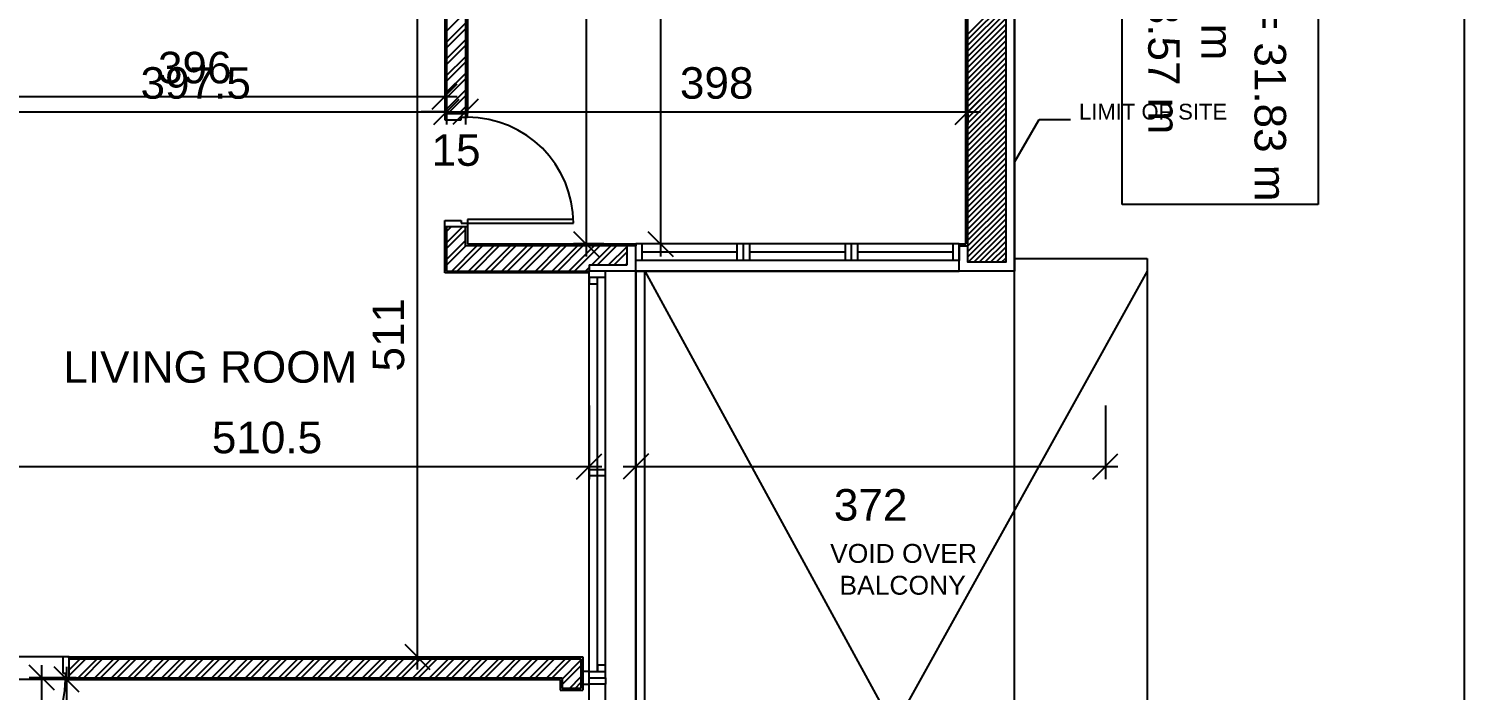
# Model space of a CAD drawing. Extents: x -1.8 to 45.6, y -22.6 to 61.5.
# Drawn here: x 34.1 to 45.47, y 7.47 to 12.72 of the extents above; entities that cross this region are included whole.
import ezdxf
from ezdxf.enums import TextEntityAlignment as Align

# ---------------------------------------------------------------- set-up
doc = ezdxf.new("R2010")
doc.units = 0
doc.header["$MEASUREMENT"] = 0
doc.layers.get('0').update_dxf_attribs({"linetype": 'CONTINUOUS'})
for name, color, linetype in [('60%', 7, 'CONTINUOUS'), ('A-ALU', 9, 'CONTINUOUS'), ('A-AREAS', 6, 'CONTINUOUS'), ('a-dim', 3, 'CONTINUOUS'), ('A-HATCH-CONC', 8, 'CONTINUOUS'), ('A-HATCH-WALL', 8, 'CONTINUOUS'), ('A-NOMENCLATURE', 3, 'CONTINUOUS'), ('A-PLASTER', 8, 'CONTINUOUS'), ('A-PORTE', 1, 'CONTINUOUS'), ('A-PROJECTION', 9, 'CONTINUOUS'), ('a-revetement', 1, 'CONTINUOUS'), ('a-text-red', 10, 'CONTINUOUS'), ('A-TILES', 137, 'CONTINUOUS'), ('A-WALL', 4, 'CONTINUOUS'), ('AXIS_50$0$A-ANNO-TX-50', 3, 'CONTINUOUS'), ('S-2ND-3RD-4-5-6TH$0$A-STR 2-3-4-5-6', 2, 'CONTINUOUS'), ('S-2ND-3RD-4-5-6TH$0$N-PLOT', 5, 'CONTINUOUS')]:
    doc.layers.add(name, color=color, linetype=linetype)
doc.styles.add('A100-STEXT', font='arial.ttf', dxfattribs={"height": 0.25})
doc.styles.add('AXIS_50$0$A50-STEXT', font='arial.ttf', dxfattribs={"height": 0.125})
doc.styles.add('STYLE1', font='arial.ttf')

# ---------------------------------------------------------------- blocks, each defined once
blk = doc.blocks.new('_OBLIQUE')
at = {"color": 0, "linetype": 'ByBlock'}
blk.add_line((-0.5, -0.5), (0.5, 0.5), dxfattribs=at)

msp = doc.modelspace()

# ---------------------------------------------------------------- linework, layer by layer
at = {"layer": '60%', "color": 15}
msp.add_line((45.47116, 35.43031), (45.47116, 3.4), dxfattribs=at)
msp.add_line((45.47116, 35.43031), (45.47116, 3.4), dxfattribs=at)
at = {"layer": '60%'}
for p, q in [((42.76189, 11.32683), (42.76189, 16.78982)), ((44.31479, 16.78982), (44.31479, 11.32683)), ((44.31479, 11.32683), (42.76189, 11.32683))]:
    msp.add_line(p, q, dxfattribs=at)
at = {"layer": 'A-ALU'}
for p, q in [((41.46837, 11.015), (38.90837, 11.015)), ((38.90837, 10.885), (38.90837, 11.015)), ((41.46837, 11.015), (38.90837, 11.015)), ((38.90837, 10.885), (38.90837, 11.015)), ((38.95837, 10.885), (38.95837, 11.015)), ((38.95837, 10.885), (38.95837, 11.015)), ((39.7117, 10.95), (38.95837, 10.95)), ((39.7117, 10.95), (38.95837, 10.95)), ((39.7117, 10.885), (39.7117, 11.015)), ((39.7117, 10.885), (39.7117, 11.015)), ((39.7617, 10.885), (39.7617, 11.015)), ((39.7617, 10.885), (39.7617, 11.015)), ((39.8117, 10.885), (39.8117, 11.015)), ((39.8117, 10.885), (39.8117, 11.015)), ((40.56504, 10.95), (39.8117, 10.95)), ((40.56504, 10.95), (39.8117, 10.95)), ((40.56504, 11.015), (40.56504, 10.885)), ((40.56504, 11.015), (40.56504, 10.885)), ((40.61504, 11.015), (40.61504, 10.885)), ((40.61504, 11.015), (40.61504, 10.885)), ((40.66504, 11.015), (40.66504, 10.885)), ((40.66504, 11.015), (40.66504, 10.885)), ((41.41837, 10.95), (40.66504, 10.95)), ((41.41837, 10.95), (40.66504, 10.95)), ((41.41837, 11.015), (41.41837, 10.885)), ((41.41837, 11.015), (41.41837, 10.885)), ((41.46837, 11.015), (41.46837, 10.885)), ((41.46837, 11.015), (41.46837, 10.885)), ((41.46837, 10.885), (38.90837, 10.885)), ((41.46837, 10.885), (38.90837, 10.885)), ((38.53837, 7.57499), (38.53837, 10.8)), ((38.66837, 10.8), (38.53837, 10.8)), ((38.53837, 7.57499), (38.53837, 10.8)), ((38.66837, 10.8), (38.53837, 10.8)), ((38.66837, 10.74999), (38.53837, 10.74999)), ((38.66837, 10.74999), (38.53837, 10.74999)), ((38.60337, 7.62499), (38.60337, 10.74999)), ((38.60337, 7.62499), (38.60337, 10.74999)), ((38.66837, 7.57499), (38.66837, 10.8)), ((38.66837, 7.57499), (38.66837, 10.8)), ((38.90837, 4.3), (38.90837, 10.8)), ((38.90837, 10.8), (41.46837, 10.8)), ((38.90837, 4.3), (38.90837, 10.8)), ((38.90837, 10.8), (41.46837, 10.8)), ((38.66837, 9.225), (38.53837, 9.225)), ((38.66837, 9.225), (38.53837, 9.225)), ((38.66837, 9.175), (38.53837, 9.175)), ((38.66837, 9.175), (38.53837, 9.175)), ((38.53837, 7.62499), (38.48837, 7.62499)), ((38.48837, 7.62499), (38.48837, 7.52499)), ((38.53837, 7.62499), (38.48837, 7.62499)), ((38.48837, 7.62499), (38.48837, 7.52499)), ((38.53837, 7.52499), (38.53837, 7.62499)), ((38.53837, 7.62499), (38.66837, 7.62499)), ((38.53837, 7.52499), (38.53837, 7.62499)), ((38.53837, 7.62499), (38.66837, 7.62499)), ((38.48837, 7.52499), (38.53837, 7.52499)), ((38.48837, 7.52499), (38.53837, 7.52499)), ((38.53837, 4.3), (38.53837, 7.52499)), ((38.53837, 4.3), (38.53837, 7.52499)), ((38.66837, 4.3), (38.66837, 7.52499)), ((38.66837, 4.3), (38.66837, 7.52499))]:
    msp.add_line(p, q, dxfattribs=at)
for points in [[(38.60337, 10.74999), (38.53837, 10.74999), (38.53837, 10.69999), (38.60337, 10.69999)], [(38.60337, 10.74999), (38.53837, 10.74999), (38.53837, 10.69999), (38.60337, 10.69999)], [(38.66837, 7.67499), (38.60337, 7.67499), (38.60337, 7.62498), (38.66837, 7.62498)], [(38.66837, 7.67499), (38.60337, 7.67499), (38.60337, 7.62498), (38.66837, 7.62498)], [(38.53837, 7.57499), (38.66837, 7.57499), (38.66837, 7.52499), (38.53837, 7.52499)], [(38.53837, 7.57499), (38.66837, 7.57499), (38.66837, 7.52499), (38.53837, 7.52499)]]:
    msp.add_lwpolyline(points, close=True, dxfattribs=at)
at = {"layer": 'A-AREAS'}
for p, q in [((41.90837, 18.67), (41.90837, 10.8)), ((41.90837, 10.8), (38.90837, 10.8)), ((38.90837, 10.8), (38.90837, 3.79966))]:
    msp.add_line(p, q, dxfattribs=at)
at = {"layer": 'a-dim', "color": 15}
for p, q in [((38.51476, 16.36), (38.51476, 10.915)), ((39.10325, 16.36), (39.10325, 10.915)), ((37.17672, 12.95), (37.17672, 7.64)), ((37.39337, 12.535), (37.39337, 12.08463)), ((37.40837, 12.55), (37.40837, 11.96254)), ((37.40837, 12.55), (37.40837, 11.96254)), ((33.33337, 12.18463), (37.49337, 12.18463)), ((33.33337, 12.06254), (37.50837, 12.06254)), ((37.40837, 12.06254), (37.20837, 12.06254)), ((37.40837, 12.06254), (37.55837, 12.06254)), ((37.45837, 12.06254), (41.63837, 12.06254)), ((37.55837, 12.1), (37.55837, 11.96254)), ((37.55837, 12.1), (37.55837, 11.96254)), ((37.55837, 12.06254), (37.75837, 12.06254)), ((41.53837, 12.05), (41.53837, 11.96254)), ((38.65337, 11.015), (38.41476, 11.015)), ((39.13087, 11.015), (39.00325, 11.015)), ((38.90837, 10.5), (38.90837, 9.15087)), ((38.53837, 9.73521), (38.53837, 9.15087)), ((42.62762, 9.73521), (42.62762, 9.15087)), ((33.33337, 9.25087), (38.63837, 9.25087)), ((38.80837, 9.25087), (42.72762, 9.25087)), ((36.97587, 7.74), (37.27672, 7.74)), ((34.20256, 4.215), (34.20256, 7.675)), ((34.39878, 4.215), (34.39878, 7.66)), ((34.47337, 7.575), (34.10256, 7.575)), ((34.47337, 7.56), (34.29878, 7.56))]:
    msp.add_line(p, q, dxfattribs=at)
at = {"layer": 'A-HATCH-CONC'}
for p, q in [((41.53837, 12.67957), (41.83837, 12.97957)), ((41.53837, 12.67957), (41.83837, 12.97957)), ((41.53837, 12.63538), (41.83837, 12.93538)), ((41.53837, 12.63538), (41.83837, 12.93538)), ((41.53837, 12.59118), (41.83837, 12.89118)), ((41.53837, 12.59118), (41.83837, 12.89118)), ((41.53837, 12.54699), (41.83837, 12.84699)), ((41.53837, 12.54699), (41.83837, 12.84699)), ((41.53837, 12.5028), (41.83837, 12.8028)), ((41.53837, 12.5028), (41.83837, 12.8028)), ((41.53837, 12.4586), (41.83837, 12.7586)), ((41.53837, 12.4586), (41.83837, 12.7586)), ((41.53837, 12.41441), (41.83837, 12.71441)), ((41.53837, 12.41441), (41.83837, 12.71441)), ((41.53837, 12.37021), (41.83837, 12.67021)), ((41.53837, 12.37021), (41.83837, 12.67021)), ((41.53837, 12.32602), (41.83837, 12.62602)), ((41.53837, 12.32602), (41.83837, 12.62602)), ((41.53837, 12.28183), (41.83837, 12.58183)), ((41.53837, 12.28183), (41.83837, 12.58183)), ((41.53837, 12.23763), (41.83837, 12.53763)), ((41.53837, 12.23763), (41.83837, 12.53763)), ((41.53837, 12.19344), (41.83837, 12.49344)), ((41.53837, 12.19344), (41.83837, 12.49344)), ((41.53837, 12.14924), (41.83837, 12.44924)), ((41.53837, 12.14924), (41.83837, 12.44924)), ((41.53837, 12.10505), (41.83837, 12.40505)), ((41.53837, 12.10505), (41.83837, 12.40505)), ((41.53837, 12.06085), (41.83837, 12.36085)), ((41.53837, 12.06085), (41.83837, 12.36085)), ((41.53837, 12.01666), (41.83837, 12.31666)), ((41.53837, 12.01666), (41.83837, 12.31666)), ((41.53837, 11.97247), (41.83837, 12.27247)), ((41.53837, 11.97247), (41.83837, 12.27247)), ((41.53837, 11.92827), (41.83837, 12.22827)), ((41.53837, 11.92827), (41.83837, 12.22827)), ((41.53837, 11.88408), (41.83837, 12.18408)), ((41.53837, 11.88408), (41.83837, 12.18408)), ((41.53837, 11.83988), (41.83837, 12.13988)), ((41.53837, 11.83988), (41.83837, 12.13988)), ((41.53837, 11.79569), (41.83837, 12.09569)), ((41.53837, 11.79569), (41.83837, 12.09569)), ((41.53837, 11.7515), (41.83837, 12.0515)), ((41.53837, 11.7515), (41.83837, 12.0515)), ((41.53837, 11.7073), (41.83837, 12.0073)), ((41.53837, 11.7073), (41.83837, 12.0073)), ((41.53837, 11.66311), (41.83837, 11.96311)), ((41.53837, 11.66311), (41.83837, 11.96311)), ((41.53837, 11.61891), (41.83837, 11.91891)), ((41.53837, 11.61891), (41.83837, 11.91891)), ((41.53837, 11.57472), (41.83837, 11.87472)), ((41.53837, 11.57472), (41.83837, 11.87472)), ((41.53837, 11.53052), (41.83837, 11.83052)), ((41.53837, 11.53052), (41.83837, 11.83052)), ((41.53837, 11.48633), (41.83837, 11.78633)), ((41.53837, 11.48633), (41.83837, 11.78633)), ((41.53837, 11.44214), (41.83837, 11.74214)), ((41.53837, 11.44214), (41.83837, 11.74214)), ((41.53837, 11.39794), (41.83837, 11.69794)), ((41.53837, 11.39794), (41.83837, 11.69794)), ((41.53837, 11.35375), (41.83837, 11.65375)), ((41.53837, 11.35375), (41.83837, 11.65375)), ((41.53837, 11.30955), (41.83837, 11.60955)), ((41.53837, 11.30955), (41.83837, 11.60955)), ((41.53837, 11.26536), (41.83837, 11.56536)), ((41.53837, 11.26536), (41.83837, 11.56536)), ((41.53837, 11.22117), (41.83837, 11.52117)), ((41.53837, 11.22117), (41.83837, 11.52117)), ((41.53837, 11.17697), (41.83837, 11.47697)), ((41.53837, 11.17697), (41.83837, 11.47697)), ((41.53837, 11.13278), (41.83837, 11.43278)), ((41.53837, 11.13278), (41.83837, 11.43278)), ((41.53837, 11.08858), (41.83837, 11.38858)), ((41.53837, 11.08858), (41.83837, 11.38858)), ((41.53837, 11.04439), (41.83837, 11.34439)), ((41.53837, 11.04439), (41.83837, 11.34439)), ((41.53837, 11.00019), (41.83837, 11.30019)), ((41.53837, 11.00019), (41.83837, 11.30019)), ((41.53837, 10.956), (41.83837, 11.256)), ((41.53837, 10.956), (41.83837, 11.256)), ((41.53837, 10.91181), (41.83837, 11.21181)), ((41.53837, 10.91181), (41.83837, 11.21181)), ((41.54076, 10.87), (41.83837, 11.16761)), ((41.54076, 10.87), (41.83837, 11.16761)), ((41.58495, 10.87), (41.83837, 11.12342)), ((41.58495, 10.87), (41.83837, 11.12342)), ((41.62914, 10.87), (41.83837, 11.07922)), ((41.62914, 10.87), (41.83837, 11.07922)), ((41.67334, 10.87), (41.83837, 11.03503)), ((41.67334, 10.87), (41.83837, 11.03503)), ((41.71753, 10.87), (41.83837, 10.99084)), ((41.71753, 10.87), (41.83837, 10.99084)), ((41.76173, 10.87), (41.83837, 10.94664)), ((41.76173, 10.87), (41.83837, 10.94664)), ((41.80592, 10.87), (41.83837, 10.90245)), ((41.80592, 10.87), (41.83837, 10.90245))]:
    msp.add_line(p, q, dxfattribs=at)
at = {"layer": 'A-HATCH-WALL'}
for p, q in [((37.40837, 12.70383), (37.55837, 12.85383)), ((37.40837, 12.70383), (37.55837, 12.85383)), ((37.40837, 12.61544), (37.55837, 12.76544)), ((37.40837, 12.61544), (37.55837, 12.76544)), ((37.40837, 12.57124), (37.55837, 12.72124)), ((37.40837, 12.57124), (37.55837, 12.72124)), ((37.40837, 12.48285), (37.55837, 12.63285)), ((37.40837, 12.48285), (37.55837, 12.63285)), ((37.40837, 12.43866), (37.55837, 12.58866)), ((37.40837, 12.43866), (37.55837, 12.58866)), ((37.40837, 12.35027), (37.55837, 12.50027)), ((37.40837, 12.35027), (37.55837, 12.50027)), ((37.40837, 12.30608), (37.55837, 12.45608)), ((37.40837, 12.30608), (37.55837, 12.45608)), ((37.40837, 12.21769), (37.55837, 12.36769)), ((37.40837, 12.21769), (37.55837, 12.36769)), ((37.40837, 12.1735), (37.55837, 12.3235)), ((37.40837, 12.1735), (37.55837, 12.3235)), ((37.40837, 12.08511), (37.55837, 12.23511)), ((37.40837, 12.08511), (37.55837, 12.23511)), ((37.41746, 12.05), (37.55837, 12.19091)), ((37.41746, 12.05), (37.55837, 12.19091)), ((37.50584, 12.05), (37.55837, 12.10252)), ((37.50584, 12.05), (37.55837, 12.10252)), ((37.55004, 12.05), (37.55837, 12.05833)), ((37.55004, 12.05), (37.55837, 12.05833)), ((37.40837, 11.02445), (37.53392, 11.15)), ((37.40837, 11.11283), (37.44553, 11.15)), ((37.40837, 11.02445), (37.53392, 11.15)), ((37.40837, 11.11283), (37.44553, 11.15)), ((37.40837, 10.98025), (37.55837, 11.13025)), ((37.40837, 10.98025), (37.55837, 11.13025)), ((37.40837, 10.89186), (37.55837, 11.04186)), ((37.40837, 10.89186), (37.55837, 11.04186)), ((37.40837, 10.84767), (37.5607, 11)), ((37.40837, 10.84767), (37.5607, 11)), ((37.44909, 10.8), (37.64909, 11)), ((37.44909, 10.8), (37.64909, 11)), ((37.49328, 10.8), (37.69328, 11)), ((37.49328, 10.8), (37.69328, 11)), ((37.58167, 10.8), (37.78167, 11)), ((37.58167, 10.8), (37.78167, 11)), ((37.62586, 10.8), (37.82586, 11)), ((37.62586, 10.8), (37.82586, 11)), ((37.71425, 10.8), (37.91425, 11)), ((37.71425, 10.8), (37.91425, 11)), ((37.75845, 10.8), (37.95845, 11)), ((37.75845, 10.8), (37.95845, 11)), ((37.84683, 10.8), (38.04683, 11)), ((37.84683, 10.8), (38.04683, 11)), ((37.89103, 10.8), (38.09103, 11)), ((37.89103, 10.8), (38.09103, 11)), ((37.97942, 10.8), (38.17942, 11)), ((37.97942, 10.8), (38.17942, 11)), ((38.02361, 10.8), (38.22361, 11)), ((38.02361, 10.8), (38.22361, 11)), ((38.112, 10.8), (38.312, 11)), ((38.112, 10.8), (38.312, 11)), ((38.15619, 10.8), (38.35619, 11)), ((38.15619, 10.8), (38.35619, 11)), ((38.24458, 10.8), (38.44458, 11)), ((38.24458, 10.8), (38.44458, 11)), ((38.28878, 10.8), (38.48878, 11)), ((38.28878, 10.8), (38.48878, 11)), ((38.37716, 10.8), (38.57716, 11)), ((38.37716, 10.8), (38.57716, 11)), ((38.42136, 10.8), (38.62136, 11)), ((38.42136, 10.8), (38.62136, 11)), ((38.55975, 10.85), (38.70975, 11)), ((38.55975, 10.85), (38.70975, 11)), ((38.60394, 10.85), (38.75394, 11)), ((38.60394, 10.85), (38.75394, 11)), ((38.69233, 10.85), (38.83837, 10.99604)), ((38.69233, 10.85), (38.83837, 10.99604)), ((38.73652, 10.85), (38.83837, 10.95184)), ((38.73652, 10.85), (38.83837, 10.95184)), ((38.50975, 10.8), (38.53837, 10.82862)), ((38.50975, 10.8), (38.53837, 10.82862)), ((38.82491, 10.85), (38.83837, 10.86346)), ((38.82491, 10.85), (38.83837, 10.86346)), ((34.41837, 7.6367), (34.50667, 7.725)), ((34.41837, 7.5925), (34.55086, 7.725)), ((34.41837, 7.6367), (34.50667, 7.725)), ((34.41837, 7.5925), (34.55086, 7.725)), ((34.48925, 7.575), (34.63925, 7.725)), ((34.48925, 7.575), (34.63925, 7.725)), ((34.53345, 7.575), (34.68345, 7.725)), ((34.53345, 7.575), (34.68345, 7.725)), ((34.62183, 7.575), (34.77183, 7.725)), ((34.62183, 7.575), (34.77183, 7.725)), ((34.66603, 7.575), (34.81603, 7.725)), ((34.66603, 7.575), (34.81603, 7.725)), ((34.75442, 7.575), (34.90442, 7.725)), ((34.75442, 7.575), (34.90442, 7.725)), ((34.79861, 7.575), (34.94861, 7.725)), ((34.79861, 7.575), (34.94861, 7.725)), ((34.887, 7.575), (35.037, 7.725)), ((34.887, 7.575), (35.037, 7.725)), ((34.93119, 7.575), (35.08119, 7.725)), ((34.93119, 7.575), (35.08119, 7.725)), ((35.01958, 7.575), (35.16958, 7.725)), ((35.01958, 7.575), (35.16958, 7.725)), ((35.06378, 7.575), (35.21378, 7.725)), ((35.06378, 7.575), (35.21378, 7.725)), ((35.15216, 7.575), (35.30216, 7.725)), ((35.15216, 7.575), (35.30216, 7.725)), ((35.19636, 7.575), (35.34636, 7.725)), ((35.19636, 7.575), (35.34636, 7.725)), ((35.28475, 7.575), (35.43475, 7.725)), ((35.28475, 7.575), (35.43475, 7.725)), ((35.32894, 7.575), (35.47894, 7.725)), ((35.32894, 7.575), (35.47894, 7.725)), ((35.41733, 7.575), (35.56733, 7.725)), ((35.41733, 7.575), (35.56733, 7.725)), ((35.46152, 7.575), (35.61152, 7.725)), ((35.46152, 7.575), (35.61152, 7.725)), ((35.54991, 7.575), (35.69991, 7.725)), ((35.54991, 7.575), (35.69991, 7.725)), ((35.59411, 7.575), (35.74411, 7.725)), ((35.59411, 7.575), (35.74411, 7.725)), ((35.68249, 7.575), (35.83249, 7.725)), ((35.68249, 7.575), (35.83249, 7.725)), ((35.72669, 7.575), (35.87669, 7.725)), ((35.72669, 7.575), (35.87669, 7.725)), ((35.81508, 7.575), (35.96508, 7.725)), ((35.81508, 7.575), (35.96508, 7.725)), ((35.85927, 7.575), (36.00927, 7.725)), ((35.85927, 7.575), (36.00927, 7.725)), ((35.94766, 7.575), (36.09766, 7.725)), ((35.94766, 7.575), (36.09766, 7.725)), ((35.99185, 7.575), (36.14185, 7.725)), ((35.99185, 7.575), (36.14185, 7.725)), ((36.08024, 7.575), (36.23024, 7.725)), ((36.08024, 7.575), (36.23024, 7.725)), ((36.12444, 7.575), (36.27444, 7.725)), ((36.12444, 7.575), (36.27444, 7.725)), ((36.21282, 7.575), (36.36282, 7.725)), ((36.21282, 7.575), (36.36282, 7.725)), ((36.25702, 7.575), (36.40702, 7.725)), ((36.25702, 7.575), (36.40702, 7.725)), ((36.34541, 7.575), (36.49541, 7.725)), ((36.34541, 7.575), (36.49541, 7.725)), ((36.3896, 7.575), (36.5396, 7.725)), ((36.3896, 7.575), (36.5396, 7.725)), ((36.47799, 7.575), (36.62799, 7.725)), ((36.47799, 7.575), (36.62799, 7.725)), ((36.52218, 7.575), (36.67218, 7.725)), ((36.52218, 7.575), (36.67218, 7.725)), ((36.61057, 7.575), (36.76057, 7.725)), ((36.61057, 7.575), (36.76057, 7.725)), ((36.65477, 7.575), (36.80477, 7.725)), ((36.65477, 7.575), (36.80477, 7.725)), ((36.74315, 7.575), (36.89315, 7.725)), ((36.74315, 7.575), (36.89315, 7.725)), ((36.78735, 7.575), (36.93735, 7.725)), ((36.78735, 7.575), (36.93735, 7.725)), ((36.87574, 7.575), (37.02574, 7.725)), ((36.87574, 7.575), (37.02574, 7.725)), ((36.91993, 7.575), (37.06993, 7.725)), ((36.91993, 7.575), (37.06993, 7.725)), ((37.00832, 7.575), (37.15832, 7.725)), ((37.00832, 7.575), (37.15832, 7.725)), ((37.05251, 7.575), (37.20251, 7.725)), ((37.05251, 7.575), (37.20251, 7.725)), ((37.1409, 7.575), (37.2909, 7.725)), ((37.1409, 7.575), (37.2909, 7.725)), ((37.1851, 7.575), (37.3351, 7.725)), ((37.1851, 7.575), (37.3351, 7.725)), ((37.27348, 7.575), (37.42348, 7.725)), ((37.27348, 7.575), (37.42348, 7.725)), ((37.31768, 7.575), (37.46768, 7.725)), ((37.31768, 7.575), (37.46768, 7.725)), ((37.40607, 7.575), (37.55607, 7.725)), ((37.40607, 7.575), (37.55607, 7.725)), ((37.45026, 7.575), (37.60026, 7.725)), ((37.45026, 7.575), (37.60026, 7.725)), ((37.53865, 7.575), (37.68865, 7.725)), ((37.53865, 7.575), (37.68865, 7.725)), ((37.58284, 7.575), (37.73284, 7.725)), ((37.58284, 7.575), (37.73284, 7.725)), ((37.67123, 7.575), (37.82123, 7.725)), ((37.67123, 7.575), (37.82123, 7.725)), ((37.71543, 7.575), (37.86543, 7.725)), ((37.71543, 7.575), (37.86543, 7.725)), ((37.80381, 7.575), (37.95381, 7.725)), ((37.80381, 7.575), (37.95381, 7.725)), ((37.84801, 7.575), (37.99801, 7.725)), ((37.84801, 7.575), (37.99801, 7.725)), ((37.9364, 7.575), (38.0864, 7.725)), ((37.9364, 7.575), (38.0864, 7.725)), ((37.98059, 7.575), (38.13059, 7.725)), ((37.98059, 7.575), (38.13059, 7.725)), ((38.06898, 7.575), (38.21898, 7.725)), ((38.06898, 7.575), (38.21898, 7.725)), ((38.11317, 7.575), (38.26317, 7.725)), ((38.11317, 7.575), (38.26317, 7.725)), ((38.20156, 7.575), (38.35156, 7.725)), ((38.20156, 7.575), (38.35156, 7.725)), ((38.24576, 7.575), (38.39576, 7.725)), ((38.24576, 7.575), (38.39576, 7.725)), ((38.32337, 7.56422), (38.47337, 7.71422)), ((38.32337, 7.56422), (38.47337, 7.71422)), ((38.32337, 7.52003), (38.47337, 7.67003)), ((38.32337, 7.52003), (38.47337, 7.67003)), ((38.38172, 7.48999), (38.47337, 7.58164)), ((38.38172, 7.48999), (38.47337, 7.58164)), ((38.42591, 7.48999), (38.47337, 7.53745)), ((38.42591, 7.48999), (38.47337, 7.53745))]:
    msp.add_line(p, q, dxfattribs=at)
at = {"layer": 'A-PLASTER'}
for p, q in [((37.57337, 16.885), (37.57337, 12.05)), ((37.57337, 16.885), (37.57337, 12.05)), ((41.52337, 11.015), (41.52337, 13.9)), ((41.52337, 11.015), (41.52337, 13.9)), ((37.39337, 12.835), (37.39337, 12.05)), ((37.39337, 12.835), (37.39337, 12.05)), ((37.39337, 10.785), (37.39337, 11.15)), ((37.39337, 10.785), (37.39337, 11.15)), ((37.57337, 11.15), (37.57337, 11.015)), ((37.57337, 11.15), (37.57337, 11.015)), ((37.57337, 11.015), (38.90837, 11.015)), ((37.57337, 11.015), (38.90837, 11.015)), ((38.90837, 11.015), (38.90837, 11)), ((38.90837, 11.015), (38.90837, 11)), ((41.46837, 11), (41.46837, 11.015)), ((41.46837, 11.015), (41.52337, 11.015)), ((41.46837, 11), (41.46837, 11.015)), ((41.46837, 11.015), (41.52337, 11.015)), ((38.53837, 10.785), (37.39337, 10.785)), ((38.53837, 10.785), (37.39337, 10.785)), ((34.40837, 7.74), (38.48837, 7.74)), ((34.40837, 7.74), (38.48837, 7.74)), ((38.48837, 7.74), (38.48837, 7.47499)), ((38.48837, 7.74), (38.48837, 7.47499)), ((34.40837, 7.56), (38.30837, 7.56)), ((34.40837, 7.56), (38.30837, 7.56)), ((38.30837, 7.56), (38.30837, 7.47499)), ((38.30837, 7.56), (38.30837, 7.47499)), ((38.30837, 7.47499), (38.48837, 7.47499)), ((38.30837, 7.47499), (38.48837, 7.47499))]:
    msp.add_line(p, q, dxfattribs=at)
at = {"layer": 'A-PORTE'}
for p, q in [((37.39337, 12.05), (37.39337, 12)), ((37.57337, 12.05), (37.39337, 12.05)), ((37.39337, 12.05), (37.39337, 12)), ((37.57337, 12.05), (37.39337, 12.05)), ((37.39337, 12), (37.52337, 12)), ((37.39337, 12), (37.52337, 12)), ((37.52337, 12), (37.52337, 12.02)), ((37.52337, 12.02), (37.57337, 12.02)), ((37.52337, 12), (37.52337, 12.02)), ((37.52337, 12.02), (37.57337, 12.02)), ((37.57337, 12.02), (37.57337, 12.05)), ((37.57337, 12.02), (37.57337, 12.05)), ((37.39337, 11.15), (37.39337, 11.2)), ((37.39337, 11.2), (37.52337, 11.2)), ((37.39337, 11.15), (37.39337, 11.2)), ((37.39337, 11.2), (37.52337, 11.2)), ((37.57337, 11.15), (37.39337, 11.15)), ((37.57337, 11.15), (37.39337, 11.15)), ((37.52337, 11.2), (37.52337, 11.18)), ((37.52337, 11.2), (37.52337, 11.18)), ((37.52337, 11.18), (37.57337, 11.18)), ((37.52337, 11.18), (37.57337, 11.18)), ((38.41337, 11.21), (37.57337, 11.21)), ((37.57337, 11.21), (37.57337, 11.17)), ((38.41337, 11.21), (37.57337, 11.21)), ((37.57337, 11.21), (37.57337, 11.17)), ((37.57337, 11.18), (38.41337, 11.18)), ((37.57337, 11.18), (37.57337, 11.15)), ((37.57337, 11.18), (38.41337, 11.18)), ((37.57337, 11.18), (37.57337, 11.15)), ((34.41837, 7.74), (34.36837, 7.74)), ((34.36837, 7.74), (34.36837, 7.61)), ((34.41837, 7.74), (34.36837, 7.74)), ((34.36837, 7.74), (34.36837, 7.61)), ((34.41837, 7.56), (34.41837, 7.74)), ((34.41837, 7.56), (34.41837, 7.74)), ((34.36837, 7.61), (34.38837, 7.61)), ((34.36837, 7.61), (34.38837, 7.61)), ((34.38837, 7.61), (34.38837, 7.56)), ((34.38837, 7.61), (34.38837, 7.56)), ((34.38837, 7.56), (34.41837, 7.56)), ((34.38837, 7.56), (34.41837, 7.56))]:
    msp.add_line(p, q, dxfattribs=at)
for centre, start, end in [((37.57337, 11.18), 360, 90), ((37.57337, 11.18), 360, 90), ((33.54837, 7.56), 270, 360), ((33.54837, 7.56), 270, 360)]:
    msp.add_arc(centre, 0.84, start, end, dxfattribs=at)
at = {"layer": 'A-PROJECTION'}
for p, q in [((41.90837, 10.9), (42.95837, 10.9)), ((41.90837, 10.9), (42.95837, 10.9)), ((42.95837, 10.9), (42.95837, 3.5)), ((42.95837, 10.9), (42.95837, 3.5)), ((41.46837, 10.8), (38.97837, 10.8)), ((38.97837, 4.3), (38.97837, 10.8)), ((41.46837, 10.8), (38.97837, 10.8)), ((38.97837, 4.3), (38.97837, 10.8))]:
    msp.add_line(p, q, dxfattribs=at)
at = {"layer": 'A-PROJECTION', "ltscale": 0.5}
for p, q in [((42.95837, 10.8), (38.90837, 3.5)), ((42.95837, 10.8), (38.90837, 3.5)), ((38.97837, 10.8), (42.95837, 3.5)), ((38.97837, 10.8), (42.95837, 3.5))]:
    msp.add_line(p, q, dxfattribs=at)
at = {"layer": 'a-revetement'}
for p, q in [((41.90837, 10.8), (41.90837, 13.9)), ((41.90837, 10.8), (41.90837, 13.9)), ((38.90837, 11), (38.83837, 11)), ((38.90837, 11), (38.83837, 11)), ((38.90837, 10.8), (38.90837, 11)), ((38.90837, 10.8), (38.90837, 11)), ((41.46837, 10.8), (41.46837, 11)), ((41.46837, 11), (41.53837, 11)), ((41.46837, 10.8), (41.46837, 11)), ((41.46837, 11), (41.53837, 11)), ((38.90837, 10.8), (38.53837, 10.8)), ((38.90837, 10.8), (38.53837, 10.8)), ((41.90837, 10.8), (41.46837, 10.8)), ((41.90837, 10.8), (41.46837, 10.8))]:
    msp.add_line(p, q, dxfattribs=at)
at = {"layer": 'A-TILES'}
for p, q in [((34.36837, 7.74), (33.56837, 7.74)), ((34.36837, 7.74), (33.56837, 7.74)), ((34.38837, 7.56), (33.57837, 7.56)), ((34.38837, 7.56), (33.57837, 7.56))]:
    msp.add_line(p, q, dxfattribs=at)
at = {"layer": 'A-WALL'}
for p, q in [((37.55837, 16.9), (37.55837, 12.05)), ((37.55837, 16.9), (37.55837, 12.05)), ((37.40837, 12.85), (37.40837, 12.05)), ((37.40837, 12.85), (37.40837, 12.05)), ((37.40837, 12.05), (37.55837, 12.05)), ((37.40837, 12.05), (37.55837, 12.05)), ((37.55837, 11.15), (37.40837, 11.15)), ((37.40837, 11.15), (37.40837, 10.8)), ((37.55837, 11.15), (37.40837, 11.15)), ((37.40837, 11.15), (37.40837, 10.8)), ((37.55837, 11), (37.55837, 11.15)), ((37.55837, 11), (37.55837, 11.15)), ((38.83837, 11), (37.55837, 11)), ((38.83837, 11), (37.55837, 11)), ((38.83837, 10.85), (38.83837, 11)), ((38.83837, 10.85), (38.83837, 11)), ((38.53837, 10.85), (38.53837, 10.8)), ((38.53837, 10.85), (38.53837, 10.8)), ((38.53837, 10.85), (38.83837, 10.85)), ((38.53837, 10.85), (38.83837, 10.85)), ((37.40837, 10.8), (38.53837, 10.8)), ((37.40837, 10.8), (38.53837, 10.8)), ((34.41837, 7.575), (34.41837, 7.725)), ((34.41837, 7.725), (38.47337, 7.725)), ((34.41837, 7.575), (34.41837, 7.725)), ((34.41837, 7.725), (38.47337, 7.725)), ((38.47337, 7.725), (38.47337, 7.48999)), ((38.47337, 7.725), (38.47337, 7.48999)), ((34.41837, 7.575), (38.32337, 7.575)), ((34.41837, 7.575), (38.32337, 7.575)), ((38.32337, 7.575), (38.32337, 7.48999)), ((38.32337, 7.575), (38.32337, 7.48999)), ((38.47337, 7.48999), (38.32337, 7.48999)), ((38.47337, 7.48999), (38.32337, 7.48999))]:
    msp.add_line(p, q, dxfattribs=at)
at = {"layer": 'AXIS_50$0$A-ANNO-TX-50'}
for p, q in [((41.90837, 11.66359), (42.10337, 12.00134)), ((41.90837, 11.66359), (42.10337, 12.00134)), ((42.10337, 12.00134), (42.35211, 12.00134)), ((42.10337, 12.00134), (42.35211, 12.00134))]:
    msp.add_line(p, q, dxfattribs=at)
at = {"layer": 'S-2ND-3RD-4-5-6TH$0$A-STR 2-3-4-5-6'}
msp.add_lwpolyline([(41.53837, 13.83), (41.83837, 13.83), (41.83837, 10.87), (41.53837, 10.87)], close=True, dxfattribs=at)
at = {"layer": 'S-2ND-3RD-4-5-6TH$0$N-PLOT'}
msp.add_lwpolyline([(0, 0), (38.90837, 0, 0.41421356), (41.90837, 3), (41.90837, 55.45463, 0.4229554), (38.81912, 58.4533), (0, 57.29794)], format="xyb", close=True, dxfattribs=at)

# ---------------------------------------------------------------- block references
at = {"layer": 'a-dim', "color": 15, "xscale": 0.2, "yscale": 0.2, "zscale": 0.2}
for p in [(37.39337, 12.18463), (37.40837, 12.06254), (37.40837, 12.06254), (41.53837, 12.06254), (38.53837, 9.25087), (42.62762, 9.25087)]:
    msp.add_blockref('_OBLIQUE', p, dxfattribs=at)
for p, rotation in [((37.55837, 12.06254), 180), ((37.55837, 12.06254), 180), ((38.51476, 11.015), 270), ((39.10325, 11.015), 270), ((38.90837, 9.25087), 180), ((37.17672, 7.74), 270), ((34.20256, 7.575), 90), ((34.39878, 7.56), 90)]:
    msp.add_blockref('_OBLIQUE', p, dxfattribs=dict(at, rotation=rotation))

# ---------------------------------------------------------------- texts
at = {"layer": '60%', "style": 'STYLE1'}
for s, p in [('TOTAL BALCONIES = 13.57 m', (42.96715, 16.76556)), ('60%%% OF 31.83 m = 19.10 m', (43.38825, 16.7705)), ("ELEVATION'S LENGTH = 31.83 m", (43.80935, 16.785))]:
    msp.add_text(s, height=0.25, rotation=270, dxfattribs=at).set_placement(p)
at = {"layer": 'a-dim', "char_height": 0.25, "attachment_point": 5, "style": 'A100-STEXT'}
for s, insert in [('\\A1;396', (35.41337, 12.41236)), ('\\A1;397.5', (35.42087, 12.29027)), ('\\A1;398', (39.54837, 12.29027)), ('\\A1;15', (37.48337, 11.7581)), ('\\A1;510.5', (35.98587, 9.47851)), ('\\A1;372', (40.76799, 8.94434))]:
    msp.add_mtext(s, dxfattribs=dict(at, insert=insert))
at = {"layer": 'a-dim', "insert": (36.94908, 10.295), "char_height": 0.25, "attachment_point": 5, "rotation": 90, "style": 'A100-STEXT'}
msp.add_mtext('\\A1;511', dxfattribs=at)
at = {"layer": 'A-NOMENCLATURE', "style": 'A100-STEXT'}
msp.add_text('LIVING ROOM', height=0.25, dxfattribs=at).set_placement((35.53631, 10.03982), align=Align.MIDDLE)
at = {"layer": 'a-text-red', "style": 'A100-STEXT'}
for s, p in [('VOID OVER', (40.4469, 8.48602)), ('VOID OVER', (40.4469, 8.48602)), ('BALCONY', (40.52062, 8.23336)), ('BALCONY', (40.52062, 8.23336))]:
    msp.add_text(s, height=0.15, dxfattribs=at).set_placement(p)
at = {"layer": 'AXIS_50$0$A-ANNO-TX-50', "style": 'AXIS_50$0$A50-STEXT'}
msp.add_text('LIMIT OF SITE', height=0.125, dxfattribs=at).set_placement((42.41878, 12.002))
msp.add_text('LIMIT OF SITE', height=0.125, dxfattribs=at).set_placement((42.41878, 12.002))

doc.saveas('drawing.dxf')
